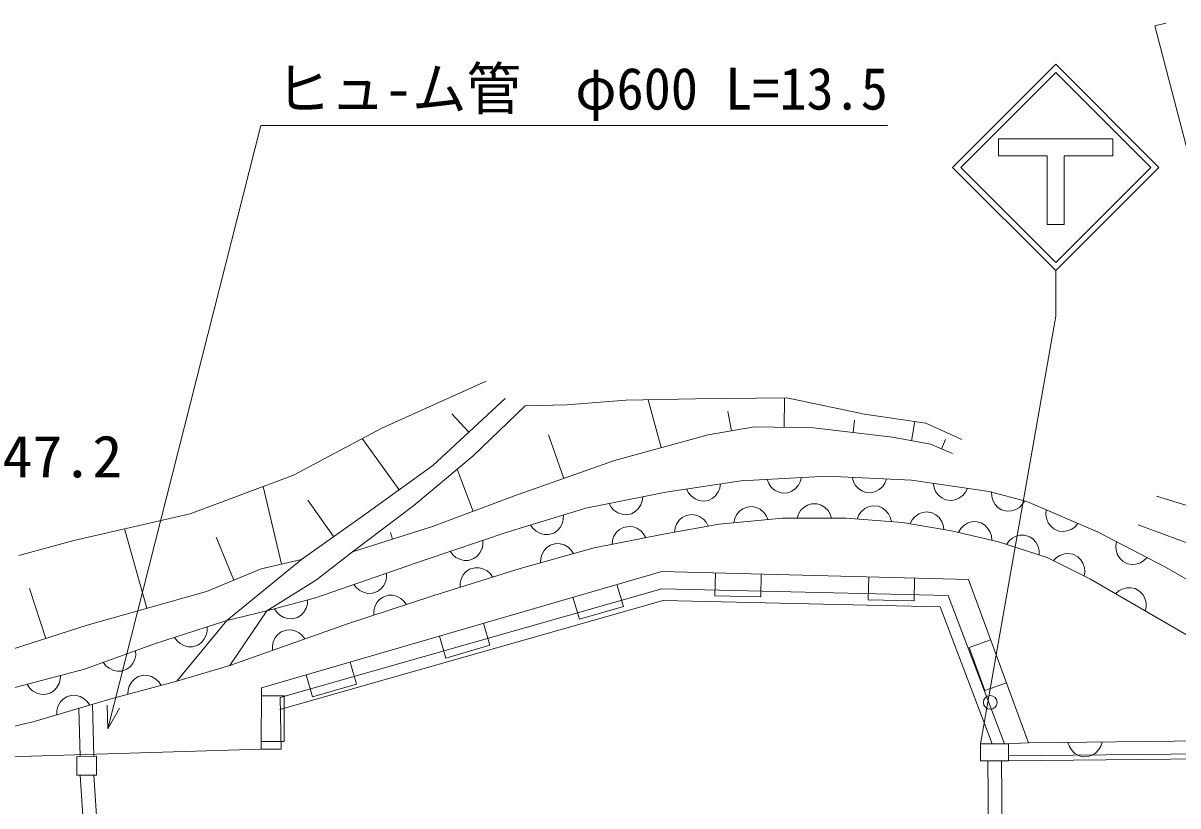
# Model space of a CAD drawing. Units: millimetres, scale not verified. Extents: x 40000 to 680000, y 20000 to 380000.
# Drawn here: x 351154 to 401566, y 282897 to 317060 of the extents above; entities that cross this region are included whole.
import ezdxf
from ezdxf.enums import TextEntityAlignment as Align

# ---------------------------------------------------------------- set-up
doc = ezdxf.new("R2010")
doc.units = ezdxf.units.MM
doc.header["$LTSCALE"] = 1000
for name, color, linetype, lineweight in [('M-BGD', 7, 'Continuous', 13), ('M-STR-HTXT', 7, 'Continuous', 13), ('M-STR-STRC', 7, 'Continuous', 13)]:
    doc.layers.add(name, color=color, linetype=linetype, lineweight=lineweight)
doc.styles.add('ＭＳ ゴシック', font='')
doc.styles.get('ＭＳ ゴシック').set_extended_font_data('MS Gothic')

msp = doc.modelspace()

# ---------------------------------------------------------------- linework, layer by layer
at = {"layer": 'M-BGD'}
for p, q in [((400556, 316934), (401040, 317060)), ((405412, 298317), (400556, 316934)), ((366813, 299384), (371373, 301430)), ((372191, 300670), (369035, 297747)), ((374890, 300404), (377470, 300606)), ((377470, 300606), (380504, 300657)), ((379012, 298533), (378445, 300623)), ((380504, 300657), (384500, 300708)), ((384373, 299418), (384399, 300706)), ((384500, 300708), (387888, 299999)), ((370613, 299208), (369875, 300005)), ((370794, 298179), (373070, 300353)), ((373070, 300353), (374890, 300404)), ((382072, 299266), (381924, 300111)), ((387888, 299999), (390569, 299595)), ((387383, 299190), (387446, 299726)), ((389937, 298836), (390088, 299667)), ((390569, 299595), (392137, 298887)), ((362955, 297338), (366813, 299384)), ((374764, 297192), (374085, 299098)), ((381061, 299089), (376964, 297976)), ((383084, 299443), (381061, 299089)), ((385663, 299393), (383084, 299443)), ((389102, 298988), (385663, 299393)), ((390771, 298684), (389102, 298988)), ((367573, 296695), (365962, 298932)), ((391732, 298280), (390771, 298684)), ((391252, 298482), (391422, 298888)), ((368214, 296004), (370794, 298179)), ((376964, 297976), (372564, 296409)), ((369035, 297747), (366112, 295642)), ((370794, 295751), (370107, 297600)), ((358454, 295642), (362955, 297338)), ((379216, 296592), (382504, 297084)), ((381569, 296762), (381602, 296949)), ((382504, 297084), (386259, 297291)), ((383633, 297146), (383703, 296970)), ((383703, 296970), (383801, 296825)), ((384999, 296891), (385081, 297046)), ((385081, 297046), (385131, 297229)), ((386259, 297291), (389936, 297110)), ((387349, 297237), (387400, 297055)), ((387400, 297055), (387482, 296900)), ((388681, 296841), (388778, 296987)), ((388778, 296987), (388847, 297163)), ((389936, 297110), (393328, 296618)), ((390890, 296971), (390924, 296785)), ((362429, 293450), (361638, 296841)), ((375720, 295893), (379216, 296592)), ((380118, 296727), (380204, 296558)), ((380204, 296558), (380315, 296423)), ((381241, 296318), (381376, 296430)), ((381376, 296430), (381502, 296600)), ((381502, 296600), (381569, 296762)), ((383801, 296825), (383959, 296683)), ((383959, 296683), (384114, 296602)), ((384114, 296602), (384297, 296552)), ((384297, 296552), (384536, 296565)), ((384536, 296565), (384713, 296635)), ((384713, 296635), (384858, 296733)), ((384858, 296733), (384999, 296891)), ((387482, 296900), (387625, 296743)), ((387625, 296743), (387770, 296646)), ((387770, 296646), (387947, 296577)), ((387947, 296577), (388186, 296565)), ((388186, 296565), (388369, 296616)), ((388369, 296616), (388523, 296699)), ((388523, 296699), (388681, 296841)), ((390924, 296785), (390991, 296623)), ((390991, 296623), (391118, 296453)), ((391118, 296453), (391254, 296343)), ((392009, 296324), (392179, 296451)), ((392179, 296451), (392289, 296587)), ((392289, 296587), (392375, 296756)), ((393328, 296618), (394971, 296177)), ((393425, 296592), (393437, 296402)), ((364709, 294649), (363585, 296235)), ((365534, 293981), (368214, 296004)), ((372564, 296409), (369024, 295094)), ((376732, 296095), (376827, 295930)), ((376827, 295930), (376944, 295801)), ((378003, 295860), (378121, 296036)), ((378121, 296036), (378180, 296201)), ((378180, 296201), (378203, 296389)), ((380315, 296423), (380486, 296296)), ((380486, 296296), (380648, 296230)), ((380648, 296230), (380835, 296197)), ((380835, 296197), (381072, 296232)), ((381072, 296232), (381241, 296318)), ((382745, 295940), (382571, 295863)), ((382984, 295962), (382745, 295940)), ((383169, 295919), (382984, 295962)), ((385244, 295933), (385094, 295783)), ((385394, 296023), (385244, 295933)), ((385574, 296083), (385394, 296023)), ((385814, 296083), (385574, 296083)), ((385994, 296023), (385814, 296083)), ((386144, 295933), (385994, 296023)), ((386294, 295783), (386144, 295933)), ((388052, 295953), (387896, 295874)), ((388236, 296000), (388052, 295953)), ((388475, 295982), (388236, 296000)), ((388650, 295909), (388475, 295982)), ((391254, 296343), (391423, 296257)), ((391423, 296257), (391661, 296223)), ((391661, 296223), (391847, 296257)), ((391847, 296257), (392009, 296324)), ((393437, 296402), (393485, 296234)), ((393485, 296234), (393591, 296050)), ((393591, 296050), (393712, 295925)), ((393712, 295925), (393871, 295820)), ((394460, 295817), (394644, 295924)), ((394644, 295924), (394770, 296045)), ((394770, 296045), (394874, 296203)), ((394971, 296177), (398053, 294857)), ((400627, 296414), (403942, 295386)), ((353368, 294473), (358454, 295642)), ((366112, 295642), (363306, 293655)), ((372328, 294857), (375720, 295893)), ((374736, 295404), (374741, 295594)), ((376944, 295801), (377121, 295683)), ((377121, 295683), (377285, 295624)), ((377285, 295624), (377474, 295601)), ((377474, 295601), (377709, 295648)), ((377709, 295648), (377874, 295742)), ((377874, 295742), (378003, 295860)), ((379929, 295481), (379797, 295366)), ((380095, 295573), (379929, 295481)), ((380331, 295615), (380095, 295573)), ((380519, 295589), (380331, 295615)), ((380683, 295527), (380519, 295589)), ((380857, 295406), (380683, 295527)), ((384308, 295453), (381538, 295194)), ((382219, 295439), (382176, 295254)), ((382295, 295597), (382219, 295439)), ((382430, 295760), (382295, 295597)), ((382571, 295863), (382430, 295760)), ((383326, 295844), (383169, 295919)), ((383490, 295708), (383326, 295844)), ((383593, 295567), (383490, 295708)), ((383670, 295394), (383593, 295567)), ((387079, 295453), (384308, 295453)), ((385004, 295633), (384944, 295453)), ((385094, 295783), (385004, 295633)), ((386384, 295633), (386294, 295783)), ((386444, 295453), (386384, 295633)), ((389539, 295272), (387079, 295453)), ((387634, 295593), (387561, 295418)), ((387735, 295736), (387634, 295593)), ((387896, 295874), (387735, 295736)), ((388793, 295808), (388650, 295909)), ((388932, 295648), (388793, 295808)), ((389011, 295491), (388932, 295648)), ((389057, 295308), (389011, 295491)), ((390077, 295516), (389963, 295383)), ((390250, 295639), (390077, 295516)), ((390413, 295703), (390250, 295639)), ((390600, 295732), (390413, 295703)), ((390837, 295692), (390600, 295732)), ((391004, 295603), (390837, 295692)), ((391137, 295489), (391004, 295603)), ((391260, 295316), (391137, 295489)), ((393871, 295820), (394103, 295758)), ((394103, 295758), (394292, 295769)), ((394292, 295769), (394460, 295817)), ((395822, 295813), (395807, 295624)), ((395807, 295624), (395830, 295450)), ((395830, 295450), (395909, 295253)), ((356554, 291521), (355582, 294982)), ((369024, 295094), (365534, 293981)), ((373307, 295156), (373416, 295001)), ((373416, 295001), (373546, 294884)), ((374323, 294807), (374477, 294917)), ((374477, 294917), (374594, 295047)), ((374594, 295047), (374694, 295234)), ((374694, 295234), (374736, 295404)), ((377194, 294958), (377064, 294840)), ((377359, 295051), (377194, 294958)), ((377595, 295098), (377359, 295051)), ((377783, 295073), (377595, 295098)), ((377948, 295014), (377783, 295073)), ((378124, 294896), (377948, 295014)), ((381538, 295194), (379113, 294754)), ((379615, 295028), (379588, 294840)), ((379676, 295192), (379615, 295028)), ((379797, 295366), (379676, 295192)), ((380972, 295275), (380857, 295406)), ((381064, 295108), (380972, 295275)), ((391689, 294909), (389539, 295272)), ((389963, 295383), (389874, 295215)), ((391324, 295153), (391260, 295316)), ((391353, 294966), (391324, 295153)), ((392083, 295000), (391982, 294839)), ((392205, 295125), (392083, 295000)), ((392386, 295235), (392205, 295125)), ((392553, 295288), (392386, 295235)), ((392742, 295304), (392553, 295288)), ((392975, 295248), (392742, 295304)), ((393136, 295148), (392975, 295248)), ((393261, 295025), (393136, 295148)), ((393372, 294844), (393261, 295025)), ((395909, 295253), (396012, 295111)), ((396012, 295111), (396153, 294985)), ((396153, 294985), (396374, 294891)), ((396736, 294899), (396933, 294977)), ((396933, 294977), (397075, 295080)), ((397075, 295080), (397201, 295222)), ((403885, 293671), (399827, 295157)), ((350971, 293830), (353368, 294473)), ((360354, 292749), (359577, 294622)), ((367279, 294537), (367187, 294825)), ((368702, 293640), (372328, 294857)), ((371226, 294297), (371226, 294487)), ((373546, 294884), (373734, 294784)), ((373734, 294784), (373903, 294742)), ((373903, 294742), (374093, 294737)), ((374093, 294737), (374323, 294807)), ((379113, 294754), (376084, 294159)), ((376887, 294500), (376863, 294312)), ((376946, 294664), (376887, 294500)), ((377064, 294840), (376946, 294664)), ((378241, 294766), (378124, 294896)), ((378334, 294601), (378241, 294766)), ((393734, 294417), (391689, 294909)), ((393424, 294677), (393372, 294844)), ((393441, 294488), (393424, 294677)), ((395858, 293744), (393734, 294417)), ((394193, 294461), (394081, 294308)), ((394324, 294577), (394193, 294461)), ((394512, 294674), (394324, 294577)), ((394682, 294715), (394512, 294674)), ((394872, 294718), (394682, 294715)), ((395101, 294645), (394872, 294718)), ((395254, 294533), (395101, 294645)), ((395370, 294402), (395254, 294533)), ((396374, 294891), (396563, 294875)), ((396563, 294875), (396736, 294899)), ((398053, 294857), (401056, 293303)), ((398888, 294425), (398859, 294237)), ((363964, 292759), (365534, 293981)), ((369804, 294010), (369918, 293858)), ((370981, 293803), (371094, 293936)), ((371094, 293936), (371189, 294126)), ((371189, 294126), (371226, 294297)), ((376084, 294159), (372847, 293252)), ((373903, 294046), (373799, 293861)), ((374023, 294173), (373903, 294046)), ((374180, 294280), (374023, 294173)), ((374411, 294344), (374180, 294280)), ((374601, 294335), (374411, 294344)), ((374769, 294289), (374601, 294335)), ((374954, 294185), (374769, 294289)), ((375081, 294065), (374954, 294185)), ((375188, 293908), (375081, 294065)), ((395468, 294214), (395370, 294402)), ((395508, 294044), (395468, 294214)), ((395511, 293854), (395508, 294044)), ((396793, 293909), (396618, 293897)), ((396981, 293881), (396793, 293909)), ((398859, 294237), (398870, 294063)), ((398870, 294063), (398934, 293860)), ((360052, 290995), (363306, 293655)), ((363306, 293655), (361552, 293246)), ((363912, 291983), (368702, 293640)), ((369918, 293858), (370051, 293745)), ((370051, 293745), (370241, 293650)), ((370241, 293650), (370412, 293612)), ((370412, 293612), (370602, 293613)), ((370602, 293613), (370829, 293689)), ((370829, 293689), (370981, 293803)), ((373752, 293693), (373743, 293503)), ((373799, 293861), (373752, 293693)), ((397748, 292786), (395858, 293744)), ((396269, 293738), (396134, 293604)), ((396417, 293831), (396269, 293738)), ((396618, 293897), (396417, 293831)), ((397195, 293773), (396981, 293881)), ((397328, 293638), (397195, 293773)), ((397421, 293490), (397328, 293638)), ((397487, 293288), (397421, 293490)), ((398934, 293860), (399026, 293712)), ((399026, 293712), (399158, 293576)), ((399158, 293576), (399372, 293465)), ((399372, 293465), (399559, 293436)), ((399559, 293436), (399734, 293447)), ((399734, 293447), (399936, 293511)), ((399936, 293511), (400085, 293603)), ((400085, 293603), (400221, 293735)), ((361552, 293246), (359155, 292252)), ((361554, 288043), (379033, 293129)), ((367018, 292867), (367016, 293056)), ((372847, 293252), (369040, 292061)), ((370371, 292980), (370272, 292792)), ((370487, 293111), (370371, 292980)), ((370641, 293222), (370487, 293111)), ((370870, 293294), (370641, 293222)), ((371060, 293290), (370870, 293294)), ((371230, 293249), (371060, 293290)), ((371418, 293151), (371230, 293249)), ((371548, 293034), (371418, 293151)), ((371659, 292881), (371548, 293034)), ((379033, 293129), (392419, 292778)), ((381380, 293067), (381353, 292068)), ((383353, 292015), (383379, 293015)), ((397472, 292926), (397500, 293114)), ((397500, 293114), (397487, 293288)), ((401056, 293303), (405407, 290791)), ((361789, 291413), (363964, 292759)), ((365598, 292566), (365714, 292415)), ((365714, 292415), (365848, 292303)), ((366777, 292371), (366889, 292505)), ((366889, 292505), (366982, 292695)), ((366982, 292695), (367018, 292867)), ((370231, 292622), (370228, 292433)), ((370272, 292792), (370231, 292622)), ((377359, 291600), (377080, 292560)), ((388073, 292892), (388047, 291892)), ((390046, 291840), (390072, 292839)), ((392419, 292778), (395050, 285646)), ((404714, 288746), (397748, 292786)), ((399341, 292417), (399136, 292363)), ((399516, 292420), (399341, 292417)), ((399702, 292381), (399516, 292420)), ((352141, 290206), (351439, 292380)), ((359155, 292252), (353953, 290790)), ((361789, 291413), (363912, 291983)), ((379033, 292369), (362372, 287634)), ((363563, 291703), (363575, 291892)), ((369040, 292061), (365311, 290844)), ((365848, 292303), (366039, 292210)), ((366039, 292210), (366210, 292174)), ((366210, 292174), (366400, 292177)), ((366400, 292177), (366627, 292255)), ((366714, 291901), (366599, 291769)), ((366627, 292255), (366777, 292371)), ((366866, 292014), (366714, 291901)), ((367095, 292089), (366866, 292014)), ((367284, 292087), (367095, 292089)), ((367455, 292048), (367284, 292087)), ((367644, 291952), (367455, 292048)), ((367776, 291838), (367644, 291952)), ((375159, 292002), (375439, 291042)), ((391542, 292076), (379033, 292369)), ((381353, 292068), (383353, 292015)), ((388047, 291892), (390046, 291840)), ((393998, 285610), (391542, 292076)), ((398983, 292278), (398841, 292152)), ((399136, 292363), (398983, 292278)), ((399909, 292261), (399702, 292381)), ((400035, 292119), (399909, 292261)), ((400119, 291966), (400035, 292119)), ((400174, 291761), (400119, 291966)), ((360052, 290995), (361789, 291413)), ((361789, 291413), (360184, 289031)), ((362126, 291503), (362230, 291345)), ((379097, 291867), (362358, 287110)), ((363409, 291351), (363515, 291534)), ((363515, 291534), (363563, 291703)), ((366464, 291410), (366463, 291220)), ((366503, 291580), (366464, 291410)), ((366599, 291769), (366503, 291580)), ((367889, 291685), (367776, 291838)), ((375439, 291042), (377359, 291600)), ((391194, 291584), (379097, 291867)), ((393463, 285610), (391194, 291584)), ((400138, 291400), (400177, 291586)), ((400177, 291586), (400174, 291761)), ((356893, 289963), (360052, 290995)), ((357863, 288337), (360052, 290995)), ((362230, 291345), (362356, 291223)), ((362356, 291223), (362540, 291117)), ((362540, 291117), (362708, 291069)), ((362708, 291069), (362898, 291058)), ((362898, 291058), (363129, 291120)), ((363129, 291120), (363288, 291225)), ((363288, 291225), (363409, 291351)), ((353953, 290790), (350328, 289621)), ((359145, 290352), (359184, 290522)), ((359184, 290522), (359185, 290712)), ((365311, 290844), (360184, 289031)), ((362425, 290492), (362275, 290375)), ((362651, 290572), (362425, 290492)), ((362841, 290575), (362651, 290572)), ((363012, 290540), (362841, 290575)), ((363204, 290449), (363012, 290540)), ((363338, 290337), (363204, 290449)), ((371533, 289905), (371254, 290865)), ((353828, 288868), (356893, 289963)), ((357760, 290246), (357873, 290094)), ((357873, 290094), (358005, 289979)), ((358005, 289979), (358194, 289883)), ((358194, 289883), (358364, 289844)), ((358554, 289843), (358782, 289918)), ((358782, 289918), (358935, 290031)), ((358935, 290031), (359049, 290163)), ((359049, 290163), (359145, 290352)), ((362072, 290049), (362037, 289877)), ((362037, 289877), (362041, 289688)), ((362164, 290240), (362072, 290049)), ((362275, 290375), (362164, 290240)), ((363455, 290188), (363338, 290337)), ((369333, 290306), (369613, 289346)), ((369613, 289346), (371533, 289905)), ((393388, 290150), (392450, 289804)), ((356036, 289307), (356071, 289478)), ((356071, 289478), (356067, 289668)), ((358364, 289844), (358554, 289843)), ((392450, 289804), (393142, 287928)), ((350293, 287930), (353828, 288868)), ((354654, 289163), (354771, 289014)), ((354771, 289014), (354906, 288903)), ((354906, 288903), (355098, 288812)), ((355685, 288863), (355835, 288980)), ((355835, 288980), (355946, 289115)), ((355946, 289115), (356036, 289307)), ((360184, 289031), (357863, 288337)), ((365707, 288210), (365427, 289170)), ((352725, 288234), (352774, 288402)), ((352774, 288402), (352785, 288592)), ((355098, 288812), (355270, 288778)), ((355270, 288778), (355459, 288782)), ((355459, 288782), (355685, 288863)), ((356018, 288435), (355897, 288309)), ((356177, 288539), (356018, 288435)), ((356409, 288601), (356177, 288539)), ((356598, 288589), (356409, 288601)), ((356766, 288541), (356598, 288589)), ((356950, 288435), (356766, 288541)), ((357075, 288313), (356950, 288435)), ((363507, 288611), (363786, 287651)), ((351336, 288207), (351440, 288048)), ((351440, 288048), (351565, 287926)), ((351565, 287926), (351749, 287820)), ((352338, 287821), (352497, 287925)), ((352497, 287925), (352619, 288051)), ((352619, 288051), (352725, 288234)), ((357863, 288337), (355048, 287586)), ((355742, 287957), (355730, 287768)), ((355790, 288126), (355742, 287957)), ((355897, 288309), (355790, 288126)), ((357180, 288155), (357075, 288313)), ((361549, 285368), (361554, 288043)), ((363786, 287651), (365707, 288210)), ((393142, 287928), (394081, 288274)), ((355048, 287586), (351638, 286585)), ((351749, 287820), (351917, 287771)), ((351917, 287771), (352106, 287759)), ((352106, 287759), (352338, 287821)), ((352776, 287419), (352674, 287233)), ((352894, 287548), (352776, 287419)), ((353050, 287656), (352894, 287548)), ((353281, 287724), (353050, 287656)), ((353470, 287717), (353281, 287724)), ((353639, 287673), (353470, 287717)), ((353826, 287571), (353639, 287673)), ((353954, 287453), (353826, 287571)), ((354063, 287297), (353954, 287453)), ((362553, 287704), (361553, 287706)), ((362372, 287634), (362418, 285368)), ((362550, 285704), (362553, 287704)), ((352630, 287064), (352623, 286874)), ((352674, 287233), (352630, 287064)), ((353592, 287159), (353638, 285058)), ((354189, 287334), (354238, 285061)), ((351638, 286585), (348323, 285772)), ((361549, 285368), (342317, 284802)), ((362418, 285368), (361549, 285368)), ((361550, 285706), (362550, 285704)), ((394174, 285610), (392950, 285610)), ((392950, 285610), (392950, 284870)), ((395050, 285646), (393998, 285610)), ((394174, 284870), (394174, 285610)), ((420294, 285357), (394174, 285082)), ((395050, 285646), (409841, 285820)), ((396765, 285666), (396827, 285487)), ((396827, 285487), (396919, 285338)), ((396919, 285338), (397071, 285190)), ((397971, 285201), (398119, 285352)), ((398119, 285352), (398207, 285503)), ((398207, 285503), (398265, 285684)), ((354353, 285062), (353494, 285057)), ((353494, 285057), (353499, 284234)), ((354358, 284239), (354353, 285062)), ((392950, 284870), (394174, 284870)), ((393263, 284870), (393405, 272453)), ((393863, 284877), (394005, 272460)), ((420299, 285107), (394174, 284870)), ((397071, 285190), (397222, 285102)), ((397222, 285102), (397402, 285044)), ((397402, 285044), (397642, 285047)), ((397642, 285047), (397822, 285109)), ((397822, 285109), (397971, 285201)), ((353499, 284234), (354358, 284239)), ((353645, 284234), (354503, 271339)), ((354246, 284238), (355103, 271355))]:
    msp.add_line(p, q, dxfattribs=at)
msp.add_circle((393374, 287417), 300, dxfattribs=at)
at = {"layer": 'M-STR-HTXT'}
for p, q in [((354846, 286262), (361532, 312588)), ((361532, 312588), (388882, 312588)), ((354846, 286262), (354821, 287300)), ((355364, 287163), (354846, 286262))]:
    msp.add_line(p, q, dxfattribs=at)
at = {"layer": 'M-STR-STRC'}
for p, q in [((391730, 310765), (396230, 315265)), ((400730, 310765), (396230, 315265)), ((392084, 310765), (396230, 314911)), ((400377, 310765), (396230, 314911)), ((393729, 312014), (398729, 312014)), ((393729, 312014), (393729, 311264)), ((398729, 312014), (393729, 312014)), ((393729, 312014), (393729, 311264)), ((398729, 312014), (398729, 311264)), ((398729, 312014), (398729, 311264)), ((395854, 311264), (393729, 311264)), ((395854, 311264), (393729, 311264)), ((395854, 308264), (395854, 311264)), ((395854, 311264), (395854, 308264)), ((398729, 311264), (396604, 311264)), ((396604, 311264), (396604, 308264)), ((396604, 311264), (396604, 308264)), ((398729, 311264), (396604, 311264)), ((391730, 310765), (396230, 306264)), ((392084, 310765), (396230, 306618)), ((396230, 306618), (400377, 310765)), ((396230, 306265), (400730, 310765)), ((396604, 308264), (395854, 308264)), ((396604, 308264), (395854, 308264)), ((396230, 306264), (396230, 304264)), ((392950, 285610), (396230, 304264))]:
    msp.add_line(p, q, dxfattribs=at)

# ---------------------------------------------------------------- texts
at = {"layer": 'M-BGD', "style": 'ＭＳ ゴシック', "width": 1.05}
msp.add_text('47.2', height=1833, dxfattribs=at).set_placement((350250, 296686), align=Align.BOTTOM_LEFT)
at = {"layer": 'M-STR-HTXT', "style": 'ＭＳ ゴシック', "width": 0.95}
msp.add_text('ヒュ-ム管\u3000φ600 L=13.5', height=1833, dxfattribs=at).set_placement((362199, 312736), align=Align.BOTTOM_LEFT)

doc.saveas('drawing.dxf')
